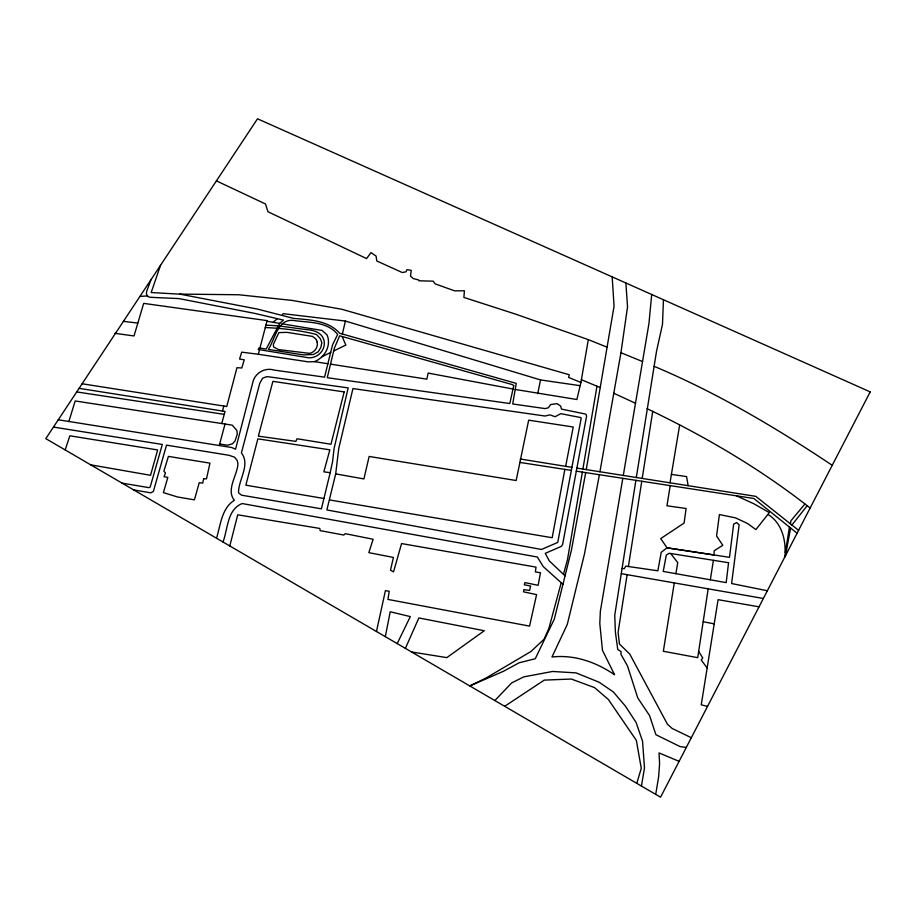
<?xml version="1.0" encoding="UTF-8"?>
<svg xmlns="http://www.w3.org/2000/svg" width="916" height="916" viewBox="0 0 916 916"><rect width="100%" height="100%" fill="white"/><g stroke="black" fill="none" stroke-linecap="round" stroke-linejoin="round"><path stroke-width="1.37" d="M663.447 299.727L662.486 324.401L656.532 351.229L636.322 477.499M651.7 294.494L648.94 323.611L623.292 475.438M784.588 557.42L789.443 527.089M335.691 473.893L326.863 509.949L541.482 549.474L557.752 542.409L581.213 418.108L580.687 417.559L560.764 413.666L555.096 416.746L550.047 414.856L545.009 416.024L352.946 388.567L338.76 448.451L335.691 473.893L363.904 478.931L369.148 456.454L516.155 480.522L528.669 420.158L573.221 427.016L565.664 466.347L520.288 459.008M599.923 471.751L620.945 352.717L627.54 306.826L625.88 282.987M708.183 588.828L697.717 657.665L663.344 651.276L674.29 582.908M686.279 747.467L680.084 746.586L655.913 734.712L649.581 715.614L637.765 697.946L627.54 666.047L620.911 654.242L621.071 651.574L617.75 649.513L615.369 631.948L614.75 615.254L635.876 480.339M627.128 574.664L618.105 632.212L619.411 643.948L629.761 654.081L667.455 724.235L672.092 728.415L691.317 737.735M628.399 566.512L641.773 481.244M642.208 478.427L652.73 411.33M710.335 579.805L713.404 560.306M670.214 485.617L666.951 505.792L686.13 508.495L684.08 523.105L660.699 538.597L667.02 547.791L671.176 548.478L713.988 554.959L714.228 550.722L722.793 545.295L716.575 536.009L719.415 514.563L735.571 517.884L747.387 523.425L755.883 529.574L769.326 512.616L753.982 503.834L736.441 495.819M675.905 573.679L677.737 562.596L670.627 553.504M655.719 794.378L658.65 776.654L659.589 763.795L659.039 752.929L679.111 761.345M670.008 482.812L679.638 425.127M622.811 478.324L600.346 611.304L599.808 623.475L602.465 650.337L614.579 674.76C596.19 662.199 574.469 654.413 551.959 657.012L567.279 624.437L584.5 553.871L599.408 474.717M641.44 786.054L644.486 767.974L642.551 741.25L636.128 722.529L625.433 706.156L613.342 691.935L599.041 682.191L576.107 672.894L552.566 671.462L523.746 676.878L511.666 682.924L494.858 700.557M582.37 472.095L567.519 559.413L563.489 574.343M582.885 469.072L596.98 386.22M586.251 469.599L614.052 306.242L612.186 276.884M515.204 389.449L576.874 399.513L580.916 382.476L588.312 339.641L515.651 314.142L463.885 297.425L464.423 290.784L454.634 290.841L435.031 283.834L433.257 281.189L418.875 280.777L418.635 279.93L413.231 278.579L410.517 276.094L411.238 270.369L407.002 269.636L405.994 271.823L402.284 272.544L376.808 260.98L376.052 256.056L370.969 252.61L366.583 258.587L267.919 211.722L265.514 203.993L216.416 180.876M790.393 523.837L790.943 520.757L804.866 504.075M585.702 472.61L571.435 550.104L554.34 619.021L535.276 658.73L519.189 662.772L503.342 671.336L469.782 685.935L486.236 677.92L530.959 651.505L544.058 639.208L548.89 628.387L561.222 582.748M571.263 470.377L564.84 469.393L552.188 537.738L329.6 499.953M785.459 555.726L790.611 528.028M385.327 636.666L390.216 611.774L410.311 616.594L397.189 643.593M537.715 393.685L540.532 379.934L345.401 321.047L283.124 313.673L282.208 315.127M330.195 472.69L332.577 461.607L334.065 448.657L348.16 387.892L269.693 376.945L266.831 376.648L262.617 378.171L259.72 383.438L241.412 452.939C250.709 464.721 238.309 479.835 238.515 492.774L241.515 495.178L321.413 508.827L330.195 472.69L323.84 471.843L329.852 449.836L257.865 438.844L245.854 485.182L323.921 498.499M376.465 631.502L385.407 590.671L389.22 591.255L387.949 599.419L529.551 626.12L536.593 594.621L523.505 591.828L523.895 589.629L529.597 590.442L530.616 586.045L524.318 584.786L524.948 582.599L538.15 585.313L540.463 572.74L535.379 571.916L536.02 567.119L401.574 543.566L393.514 571.916L390.491 570.21L393.422 557.455L368.839 552.646L373.121 539.261L345.252 533.673L343.786 535.058L320.176 530.627L319.81 528.452L237.736 514.803L229.79 545.959M342.366 334.019L345.401 321.047M82.119 383.77L226.756 406.509L236.969 367.694L241.813 367.992L244.251 359.782L239.568 359.049L241.698 352.156L258.335 354.263L259.4 350.152M259.961 347.988L267.106 320.623L143.686 303.379L134.022 335.954L114.775 333.298M216.519 538.219C220.561 525.2 221.558 508.323 234.336 500.296C225.748 489.716 237.484 475.175 237.92 463.862L237.244 460.565L234.542 457.176L228.977 455.286L166.517 445.142L153.384 491.434L150.728 492.865L133.61 489.854M221.764 423.535L225.027 411.444L79.097 388.338M219.233 445.508L225.038 424.039L232.24 425.161L236.889 430.509L237.278 434.218L234.965 441.065L232.549 443.756L227.534 445.233L219.645 443.974M222.989 541.986C227.924 529.253 227.008 509.479 242.179 503.548L537.349 557.031L543.234 566.592L562.962 584.305M222.474 411.021L223.859 406.051M636.803 783.352L641.269 768.249L636.334 740.38L608.338 699.458L594.53 687.595L571.286 679.031L544.241 680.119L504.693 706.293M68.872 421.475L75.181 400.956L225.038 424.039M65.173 449.939L69.845 435.798L157.644 449.951L150.533 475.301L90.718 464.836M160.529 265.308L151.174 292.525L176.467 293.979A65.78 55.59 -35.6 0 0 179.754 294.105L238.801 294.757L292.273 300.437L341.908 309.287L569.283 374.759L568.63 377.415L580.916 382.476M150.865 279.952L148.827 285.609M148.552 286.342L146.823 290.899A6.298 5.347 -39.1 0 0 147.51 296.017A6.114 5.187 -39.1 0 0 150.258 297.276L150.51 297.322A7.797 6.618 -39 0 0 151.186 297.379L151.919 297.379M405.387 648.368L418.875 617.945L484.278 630.735L446.813 657.619L411.547 651.963M791.905 525.028L807.133 505.758M151.976 297.379L178.998 298.593L254.9 313.421L283.445 320.108L279.678 323.405L266.155 349.076L259.228 347.862L258.152 349.454L306.62 357.48C316.627 359.667 326.417 350.278 323.921 340.214C322.1 332.657 313.959 330.115 307.078 329.668C293.36 328.111 279.735 325.42 265.88 325.214M273.174 322.317L277.308 318.665M321.997 356.702L330.733 352.431M333.653 351L345.847 345.046L342.115 336.504M308.91 353.29L278.464 349.58L273.563 346.958L273.38 344.324L278.853 332.611L286.777 332.336L312.379 336.367L315.436 338.622A8.782 7.832 -34.9 0 1 316.524 340.271M139.953 296.395L147.625 295.925M328.054 363.767L314.486 361.648L308.268 361.854L258.335 354.263M265.285 327.539C282.46 328.34 299.795 330.298 316.501 334.477L320.325 338.68L321.837 342.687L320.749 347.611L318.195 351.813L313.375 354.515L303.345 354.893L268.319 349.408C275.258 338.909 277.491 319.066 293.005 320.382C308.108 322.753 326.978 321.058 337.649 334.455L332.531 344.851L324.562 377.152L274.193 370.087C265.503 367.408 256.262 372.159 253.251 380.724L235.561 449.218L231.702 447.512L58.28 419.78M123.431 321.356L137.835 323.085M671.405 474.408L686.588 476.572L688.145 485.675M540.532 379.934L579.965 385.659M76.726 391.922L224.237 414.364M519.91 462.431L564.84 469.393M576.256 471.156L753.891 498.51L797.092 533.238M330.436 364.133L426.822 379.155L428.161 373.075L513.086 389.048M565.664 466.347L571.836 467.32M576.828 468.11L755.815 496.358L798.592 530.341M622.147 568.378L624.323 568.71L625.731 566.122L657.86 570.794L661.226 552.337L667.02 547.791L729.491 557.329L733.659 524.089L736.762 522.578L739.143 524.857L731.609 583.538L767.345 590.74M53.46 427.062L162.315 444.455L150.201 486.969L148.976 487.655L122.057 483.121M266.911 321.276L279.678 323.405M282.082 323.806L321.985 330.436L327.035 334.878A20.816 18.56 -34.9 0 1 314.486 361.648M621.323 573.656L763.349 598.469M759.032 606.827L718.098 599.671L701.244 704.851L707.541 706.362M703.179 621.735L714.217 623.853M179.754 294.105L257.43 309.093L293.452 318.356C309.654 319.959 327.985 320.165 339.664 333.252L516.246 383.38L512.72 403.99L545.043 408.582L548.237 407.872L550.642 404.517L557.02 403.658L560.638 406.04L561.451 409.086L585.839 414.124L586.606 416.024L562.63 544.436L561.382 546.371L545.238 553.356L549.394 560.993L565.058 575.832M588.312 339.641L607.079 347.164M620.945 352.717L642.528 361.545M654.035 366.285C716.839 392.666 775.657 427.543 832.232 465.305M581.385 379.705L600.209 387.571M613.777 393.239L635.486 403.258M647.062 408.673C704.599 436.119 759.971 468.534 810.145 508.002M768.398 514.678C781.005 522.578 785.585 538.207 785.069 552.371M707.152 667.982L701.209 659.989L702.767 657.997L698.668 651.368M316.524 340.271L316.902 341.233A15.183 13.534 -35.3 0 1 317.154 342.126M317.119 342.137A9.252 8.255 -35 0 1 308.932 353.542M728.575 562.71L726.17 582.622L663.207 571.424L666.333 555.073L669.184 553.275L728.575 562.71M513.739 385.647L509.811 403.532L327.275 377.701L334.317 348.32L339.641 335.794L512.491 384.64L513.739 385.647M203.638 478.77L202.688 483.087L199.241 482.698L194.421 499.85L177.578 496.987L163.403 492.636L167.823 477.431L164.044 476.652L165.441 472.954L163.872 471.19L168.418 456.397L209.947 463.153L206.501 478.828L203.638 478.77M344.164 391.922L330.985 444.237L297.013 438.753L295.879 441.375L258.369 436.165L272.899 381.354L344.164 391.922M870.2 391.888L660.562 797.206L45.8 438.638L257.499 118.794L870.2 391.888"/></g></svg>
